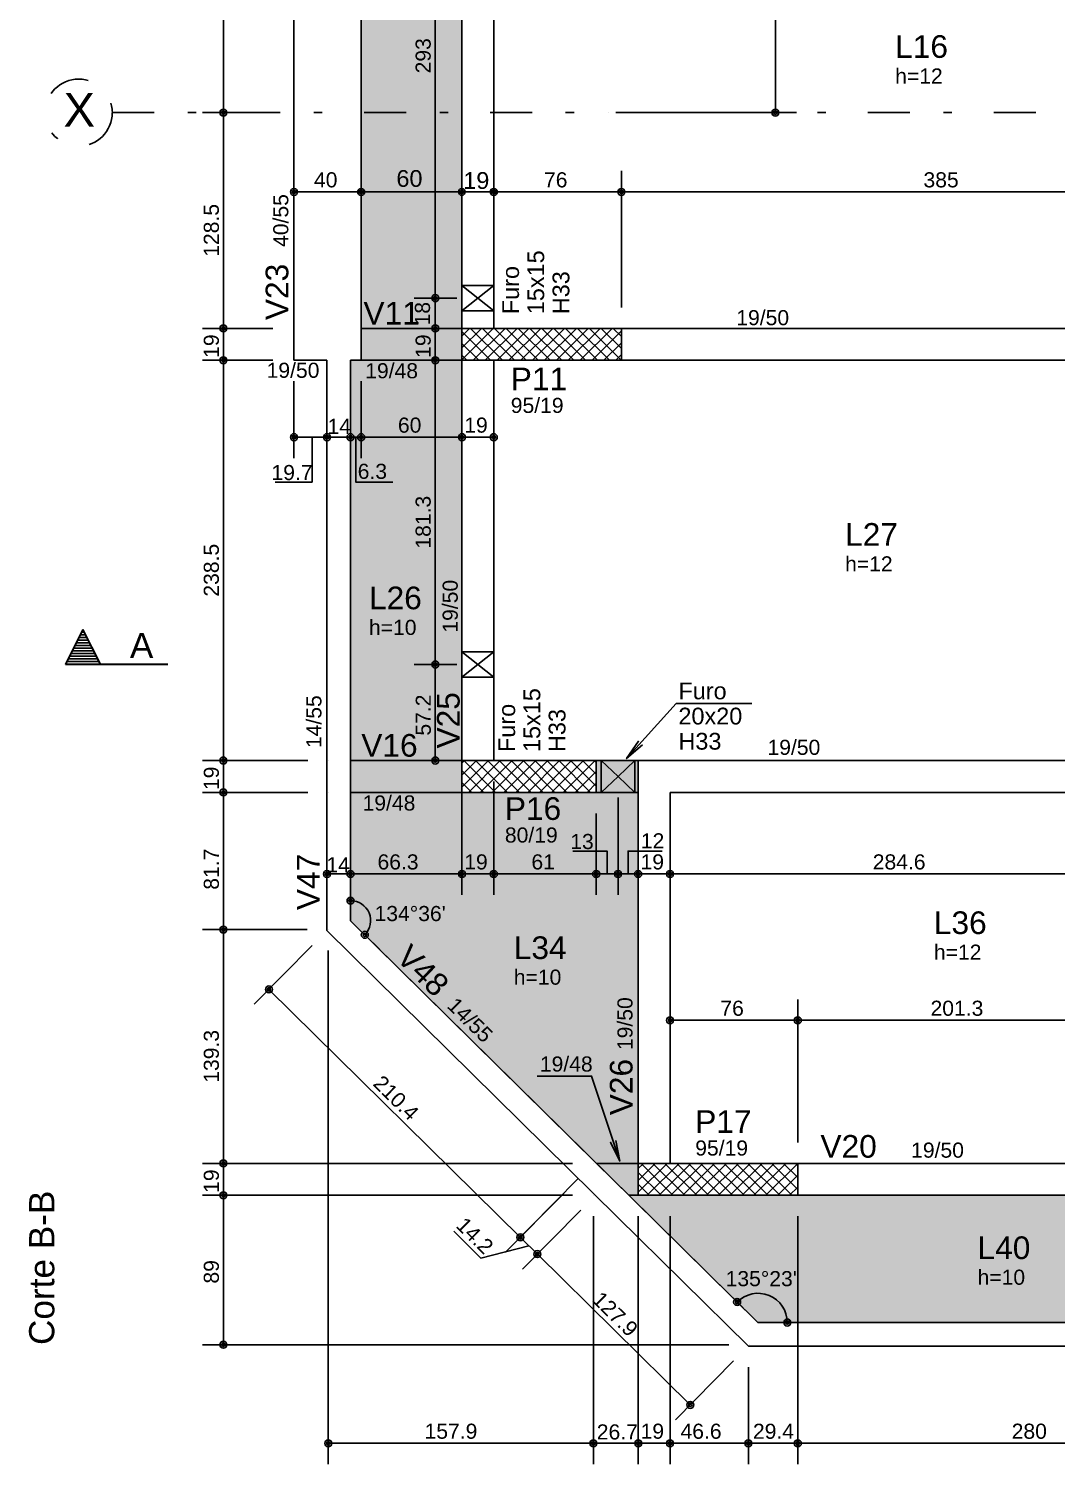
# Model space of a CAD drawing. Extents: x 0 to 119, y 0 to 84.
# Drawn here: x 13.98 to 26.22, y 33.83 to 50.94 of the extents above; entities that cross this region are included whole.
import ezdxf

# ---------------------------------------------------------------- set-up
doc = ezdxf.new("R2010")
doc.units = 0
doc.header["$MEASUREMENT"] = 0
doc.linetypes.add('ESTILO_TQS_0003', pattern=[1.5, 0.5, -0.4, 0.1, -0.5])
for name, color, linetype in [('1', 3, 'CONTINUOUS'), ('20', 1, 'CONTINUOUS'), ('24', 7, 'CONTINUOUS'), ('25', 130, 'CONTINUOUS'), ('27', 250, 'CONTINUOUS'), ('3', 7, 'CONTINUOUS'), ('32', 250, 'CONTINUOUS'), ('36', 7, 'CONTINUOUS'), ('37', 7, 'CONTINUOUS'), ('38', 7, 'CONTINUOUS'), ('62', 7, 'CONTINUOUS')]:
    doc.layers.add(name, color=color, linetype=linetype)
doc.styles.add('TQS_ARIAL', font='arial.ttf')

msp = doc.modelspace()

# ---------------------------------------------------------------- linework, layer by layer
at = {"layer": '1', "color": 3, "linetype": 'Continuous'}
for p, q in [((20.08555, 47.17988), (20.08555, 47.17988)), ((19.93555, 42.02988), (19.93555, 42.02988)), ((22.186396, 37.22988), (22.186396, 37.22988))]:
    msp.add_line(p, q, dxfattribs=at)
msp.add_lwpolyline([(14.417931, 43.367798), (14.622525, 43.776988), (14.827121, 43.367798), (14.417931, 43.367798)], dxfattribs=at)
at = {"layer": '20', "color": 1, "linetype": 'ESTILO_TQS_0003'}
msp.add_line((14.971078, 49.93988), (60.0738, 49.93988), dxfattribs=at)
msp.add_circle((14.571478, 49.93988), 0.4, dxfattribs=at)
at = {"layer": '24', "color": 7, "linetype": 'Continuous'}
for p, q in [((14.41511, 43.366059), (14.622525, 43.780891)), ((14.41793, 43.367797), (14.622525, 43.776989)), ((14.544704, 43.62134), (14.700349, 43.62134)), ((14.560657, 43.65325), (14.684394, 43.65325)), ((14.576612, 43.68516), (14.668439, 43.68516)), ((14.592567, 43.717071), (14.652484, 43.717071)), ((14.608522, 43.748981), (14.636529, 43.748981)), ((14.622525, 43.780891), (14.829072, 43.367797)), ((14.622525, 43.776988), (14.827121, 43.367798)), ((14.464928, 43.461789), (14.780125, 43.461789)), ((14.480883, 43.493699), (14.764169, 43.493699)), ((14.49684, 43.52561), (14.748213, 43.52561)), ((14.512795, 43.55752), (14.732258, 43.55752)), ((14.528653, 43.589241), (14.716304, 43.589428)), ((15.631065, 43.366059), (14.41511, 43.366059)), ((14.41793, 43.367798), (15.631065, 43.367798)), ((14.433017, 43.397969), (14.812035, 43.397969)), ((14.448973, 43.429879), (14.79608, 43.429879))]:
    msp.add_line(p, q, dxfattribs=at)
at = {"layer": '25', "color": 130, "linetype": 'Continuous'}
for points in [[(19.13555, 53.589893), (17.935592, 53.589893), (17.935592, 47.36988), (19.13555, 47.36988), (19.13555, 53.53988), (19.13555, 53.589893)], [(17.935592, 46.98988), (19.13555, 46.98988), (19.13555, 47.36988), (17.935592, 47.36988), (17.935592, 46.98988)], [(17.808821, 46.98988), (19.13555, 46.98988), (19.13555, 42.21988), (17.808821, 42.21988), (17.808821, 46.98988)], [(17.808821, 41.83988), (19.13555, 41.83988), (19.13555, 42.21988), (17.808821, 42.21988), (17.808821, 41.83988)], [(21.23555, 41.83988), (21.23555, 42.21988), (20.73555, 42.21988), (20.73555, 41.83988), (21.23555, 41.83988)], [(17.808821, 41.83988), (17.808821, 40.311488), (20.739872, 37.41988), (21.236396, 37.41988), (21.236396, 41.83988), (17.808821, 41.83988)], [(20.739872, 37.41988), (21.125054, 37.03988), (21.236396, 37.03988), (21.236396, 37.41988), (20.739872, 37.41988)], [(22.662537, 35.52303), (21.12506, 37.03988), (28.73555, 37.03988), (28.73555, 35.52303), (22.662537, 35.52303)]]:
    msp.add_lwpolyline(points, dxfattribs=at)
for points in [[(17.935592, 53.589893), (17.935592, 47.36988), (19.13555, 47.36988)], [(17.935592, 53.589893), (19.13555, 47.36988), (19.13555, 53.53988)], [(17.935592, 46.98988), (19.13555, 46.98988), (19.13555, 47.36988)], [(17.935592, 46.98988), (19.13555, 47.36988), (17.935592, 47.36988)], [(17.935592, 46.98988), (17.935592, 47.36988), (17.935592, 46.98988)], [(17.808821, 46.98988), (19.13555, 46.98988), (19.13555, 42.21988)], [(17.808821, 46.98988), (19.13555, 42.21988), (17.808821, 42.21988)], [(17.808821, 46.98988), (17.808821, 42.21988), (17.808821, 46.98988)], [(17.808821, 41.83988), (19.13555, 41.83988), (19.13555, 42.21988)], [(17.808821, 41.83988), (19.13555, 42.21988), (17.808821, 42.21988)], [(17.808821, 41.83988), (17.808821, 42.21988), (17.808821, 41.83988)], [(21.23555, 41.83988), (21.23555, 42.21988), (20.73555, 42.21988)], [(21.23555, 41.83988), (20.73555, 42.21988), (20.73555, 41.83988)], [(17.808821, 41.83988), (17.808821, 40.311488), (20.739872, 37.41988)], [(17.808821, 41.83988), (20.739872, 37.41988), (21.236396, 37.41988)], [(17.808821, 41.83988), (21.236396, 37.41988), (21.236396, 41.83988)], [(17.808821, 41.83988), (21.236396, 41.83988), (17.808821, 41.83988)], [(21.23555, 41.83988), (20.73555, 41.83988), (21.23555, 41.83988)], [(20.739872, 37.41988), (21.125054, 37.03988), (21.236396, 37.03988)], [(20.739872, 37.41988), (21.236396, 37.03988), (21.236396, 37.41988)], [(20.739872, 37.41988), (21.236396, 37.41988), (20.739872, 37.41988)], [(22.662537, 35.52303), (21.12506, 37.03988), (28.73555, 37.03988)], [(22.662537, 35.52303), (28.73555, 37.03988), (28.73555, 35.52303)], [(22.662537, 35.52303), (28.73555, 35.52303), (22.662537, 35.52303)]]:
    msp.add_solid(points, dxfattribs=at)
at = {"layer": '27', "color": 250, "linetype": 'Continuous'}
for p, q in [((19.13555, 46.995557), (19.509873, 47.36988)), ((19.13555, 47.136979), (19.368451, 47.36988)), ((19.13555, 47.2784), (19.22703, 47.36988)), ((19.13555, 47.332487), (19.478157, 46.98988)), ((19.239579, 47.36988), (19.619579, 46.98988)), ((19.271294, 46.98988), (19.651294, 47.36988)), ((19.381, 47.36988), (19.761, 46.98988)), ((19.412716, 46.98988), (19.792716, 47.36988)), ((19.522422, 47.36988), (19.902422, 46.98988)), ((19.554137, 46.98988), (19.934137, 47.36988)), ((19.663843, 47.36988), (20.043843, 46.98988)), ((19.695558, 46.98988), (20.075558, 47.36988)), ((19.805264, 47.36988), (20.185264, 46.98988)), ((19.83698, 46.98988), (20.21698, 47.36988)), ((19.946686, 47.36988), (20.326686, 46.98988)), ((19.978401, 46.98988), (20.358401, 47.36988)), ((20.088107, 47.36988), (20.468107, 46.98988)), ((20.119822, 46.98988), (20.499822, 47.36988)), ((20.229528, 47.36988), (20.609528, 46.98988)), ((20.261244, 46.98988), (20.641244, 47.36988)), ((20.37095, 47.36988), (20.75095, 46.98988)), ((20.402665, 46.98988), (20.782665, 47.36988)), ((20.512371, 47.36988), (20.892371, 46.98988)), ((20.544086, 46.98988), (20.924086, 47.36988)), ((20.653792, 47.36988), (21.033792, 46.98988)), ((20.685508, 46.98988), (21.03555, 47.339922)), ((20.795214, 47.36988), (21.03555, 47.129544)), ((20.936635, 47.36988), (21.03555, 47.270965)), ((19.13555, 47.191066), (19.336736, 46.98988)), ((19.13555, 47.049645), (19.195315, 46.98988)), ((20.826929, 46.98988), (21.03555, 47.198501)), ((20.96835, 46.98988), (21.03555, 47.05708)), ((19.13555, 41.904388), (19.451042, 42.21988)), ((19.13555, 42.04581), (19.30962, 42.21988)), ((19.13555, 42.187231), (19.168199, 42.21988)), ((19.13555, 42.099897), (19.395567, 41.83988)), ((19.156989, 42.21988), (19.536989, 41.83988)), ((19.212463, 41.83988), (19.592463, 42.21988)), ((19.29841, 42.21988), (19.67841, 41.83988)), ((19.353884, 41.83988), (19.733884, 42.21988)), ((19.439831, 42.21988), (19.819831, 41.83988)), ((19.495306, 41.83988), (19.875306, 42.21988)), ((19.581253, 42.21988), (19.961253, 41.83988)), ((19.636727, 41.83988), (20.016727, 42.21988)), ((19.722674, 42.21988), (20.102674, 41.83988)), ((19.778148, 41.83988), (20.158148, 42.21988)), ((19.864095, 42.21988), (20.244095, 41.83988)), ((19.91957, 41.83988), (20.29957, 42.21988)), ((20.005517, 42.21988), (20.385517, 41.83988)), ((20.060991, 41.83988), (20.440991, 42.21988)), ((20.146938, 42.21988), (20.526938, 41.83988)), ((20.202412, 41.83988), (20.582412, 42.21988)), ((20.288359, 42.21988), (20.668359, 41.83988)), ((20.343834, 41.83988), (20.723834, 42.21988)), ((20.429781, 42.21988), (20.73555, 41.914111)), ((20.485255, 41.83988), (20.73555, 42.090175)), ((20.571202, 42.21988), (20.73555, 42.055532)), ((20.712624, 42.21988), (20.73555, 42.196954)), ((19.13555, 41.958476), (19.254146, 41.83988)), ((20.626677, 41.83988), (20.73555, 41.948753)), ((21.236396, 37.075588), (21.580688, 37.41988)), ((21.236396, 37.217009), (21.439267, 37.41988)), ((21.236396, 37.35843), (21.297845, 37.41988)), ((21.236396, 37.312046), (21.508561, 37.03988)), ((21.269983, 37.41988), (21.649983, 37.03988)), ((21.342109, 37.03988), (21.722109, 37.41988)), ((21.411404, 37.41988), (21.791404, 37.03988)), ((21.483531, 37.03988), (21.863531, 37.41988)), ((21.552826, 37.41988), (21.932826, 37.03988)), ((21.624952, 37.03988), (22.004952, 37.41988)), ((21.694247, 37.41988), (22.074247, 37.03988)), ((21.766374, 37.03988), (22.146374, 37.41988)), ((21.835668, 37.41988), (22.215668, 37.03988)), ((21.907795, 37.03988), (22.287795, 37.41988)), ((21.97709, 37.41988), (22.35709, 37.03988)), ((22.049216, 37.03988), (22.429216, 37.41988)), ((22.118511, 37.41988), (22.498511, 37.03988)), ((22.190638, 37.03988), (22.570638, 37.41988)), ((22.259932, 37.41988), (22.639932, 37.03988)), ((22.332059, 37.03988), (22.712059, 37.41988)), ((22.401354, 37.41988), (22.781354, 37.03988)), ((22.47348, 37.03988), (22.85348, 37.41988)), ((22.542775, 37.41988), (22.922775, 37.03988)), ((22.614902, 37.03988), (22.994902, 37.41988)), ((22.684196, 37.41988), (23.064196, 37.03988)), ((22.756323, 37.03988), (23.136396, 37.41988)), ((22.825618, 37.41988), (23.136396, 37.109102)), ((22.967039, 37.41988), (23.136396, 37.250523)), ((23.10846, 37.41988), (23.136396, 37.391945)), ((21.236396, 37.170624), (21.36714, 37.03988)), ((22.897744, 37.03988), (23.136396, 37.278531)), ((23.039166, 37.03988), (23.136396, 37.13711))]:
    msp.add_line(p, q, dxfattribs=at)
at = {"layer": '3', "color": 7, "linetype": 'Continuous'}
for p, q in [((17.528821, 46.98988), (17.135592, 46.98988)), ((17.808821, 40.311488), (17.808821, 42.21988)), ((17.808821, 40.311488), (21.182702, 36.983008)), ((21.182679, 36.982983), (22.662537, 35.52303)), ((22.662537, 35.52303), (28.73555, 35.52303))]:
    msp.add_line(p, q, dxfattribs=at)
for points in [[(17.935592, 46.98988), (17.935592, 53.969893)], [(17.135592, 53.779893), (17.135592, 46.98988)], [(19.13555, 53.53988), (19.13555, 47.36988)], [(19.51555, 47.36988), (19.51555, 53.53988)], [(19.325546, 47.729771), (19.515546, 47.579771), (19.515546, 47.879771), (19.325546, 47.729771), (19.515546, 47.879771), (19.135546, 47.879771), (19.325546, 47.729771), (19.135546, 47.879771), (19.135546, 47.579771), (19.325546, 47.729771), (19.135546, 47.579771), (19.515546, 47.579771), (19.325546, 47.729771)], [(19.13555, 47.36988), (17.935592, 47.36988)], [(28.73555, 47.36988), (21.03555, 47.36988)], [(17.528821, 46.98988), (17.528821, 42.02988)], [(17.808821, 46.98988), (19.13555, 46.98988)], [(17.808821, 42.21988), (17.808821, 46.98988)], [(19.13555, 46.98988), (19.13555, 42.21988)], [(19.51555, 42.21988), (19.51555, 46.98988)], [(21.03555, 46.98988), (28.73555, 46.98988)], [(19.325546, 43.364034), (19.515546, 43.214034), (19.515546, 43.514034), (19.325546, 43.364034), (19.515546, 43.514034), (19.135546, 43.514034), (19.325546, 43.364034), (19.135546, 43.514034), (19.135546, 43.214034), (19.325546, 43.364034), (19.135546, 43.214034), (19.515546, 43.214034), (19.325546, 43.364034)], [(19.13555, 42.21988), (17.808821, 42.21988)], [(21.23555, 42.21988), (20.73555, 42.21988)], [(20.995541, 42.02988), (20.795541, 41.83988), (21.195541, 41.83988), (20.995541, 42.02988), (21.195541, 41.83988), (21.195541, 42.21988), (20.995541, 42.02988), (21.195541, 42.21988), (20.795541, 42.21988), (20.995541, 42.02988), (20.795541, 42.21988), (20.795541, 41.83988), (20.995541, 42.02988)], [(28.73555, 42.21988), (21.23555, 42.21988)], [(17.528821, 42.02988), (17.528821, 40.194395)], [(17.808821, 41.83988), (19.13555, 41.83988)], [(20.73555, 41.83988), (21.23555, 41.83988)], [(21.23555, 41.83988), (21.23555, 37.41988)], [(21.61555, 37.41988), (21.61555, 41.83988)], [(21.61555, 41.83988), (28.73555, 41.83988)], [(17.528821, 40.194395), (20.986058, 36.783682)], [(21.23555, 37.41988), (20.739872, 37.41988)], [(28.73555, 37.41988), (23.136396, 37.41988)], [(21.125054, 37.03988), (21.236396, 37.03988)], [(23.136396, 37.03988), (28.73555, 37.03988)], [(20.986034, 36.783658), (22.547666, 35.24303)], [(22.547666, 35.24303), (28.92555, 35.24303)]]:
    msp.add_lwpolyline(points, dxfattribs=at)
at = {"layer": '32', "color": 250, "linetype": 'Continuous'}
for p, q in [((16.294963, 53.589893), (16.294963, 49.93988)), ((18.818035, 53.589893), (18.818035, 47.729771)), ((22.869435, 49.93988), (22.869435, 53.53988)), ((16.885592, 49.93988), (16.044963, 49.93988)), ((16.885592, 49.93988), (16.044963, 49.93988)), ((16.294963, 49.93988), (16.294963, 47.36988)), ((17.135592, 49.93988), (17.135592, 49.93988)), ((17.135592, 49.93988), (17.135592, 49.93988)), ((20.881361, 49.93988), (20.881361, 49.93988)), ((21.131361, 49.93988), (23.119435, 49.93988)), ((17.135592, 49.654604), (17.135592, 49.654604)), ((17.935592, 49.599395), (17.935592, 49.599395)), ((17.135592, 49.404604), (17.135592, 48.7455)), ((17.935592, 49.349395), (17.935592, 48.7455)), ((17.935592, 48.752112), (17.935592, 49.2455)), ((19.13555, 48.878351), (19.13555, 49.2455)), ((19.13555, 48.878351), (19.13555, 49.2455)), ((19.51555, 47.959731), (19.51555, 49.2455)), ((19.51555, 48.852615), (19.51555, 49.2455)), ((21.03555, 47.61988), (21.03555, 49.2455)), ((21.03555, 47.86988), (21.03555, 49.2455)), ((17.135592, 48.9955), (17.935592, 48.9955)), ((19.38555, 48.9955), (17.685592, 48.9955)), ((19.76555, 48.9955), (18.88555, 48.9955)), ((21.03555, 48.9955), (19.51555, 48.9955)), ((21.03555, 48.9955), (28.73555, 48.9955)), ((19.13555, 48.628351), (19.13555, 48.628351)), ((19.13555, 48.628351), (19.13555, 48.628351)), ((19.51555, 48.602615), (19.51555, 48.602615)), ((17.935592, 48.502112), (17.935592, 48.502112)), ((19.075546, 47.729771), (18.568035, 47.729771)), ((19.075546, 47.729771), (18.568035, 47.729771)), ((18.818035, 47.729771), (18.818035, 47.36988)), ((19.325546, 47.729771), (19.325546, 47.729771)), ((19.325546, 47.729771), (19.325546, 47.729771)), ((19.51555, 47.709731), (19.51555, 47.709731)), ((21.03555, 47.61988), (21.03555, 47.61988)), ((16.885592, 47.36988), (16.044963, 47.36988)), ((16.885592, 47.36988), (16.044963, 47.36988)), ((16.294963, 47.36988), (16.294963, 46.98988)), ((17.135592, 47.36988), (17.135592, 47.36988)), ((17.135592, 47.36988), (17.135592, 47.36988)), ((18.88355, 47.36988), (18.568035, 47.36988)), ((18.88355, 47.36988), (18.568035, 47.36988)), ((18.818035, 47.36988), (18.818035, 46.98988)), ((19.13355, 47.36988), (19.13355, 47.36988)), ((19.13355, 47.36988), (19.13355, 47.36988)), ((21.03555, 47.36988), (21.03555, 47.36988)), ((16.885592, 46.98988), (16.044963, 46.98988)), ((16.885592, 46.98988), (16.044963, 46.98988)), ((16.294963, 46.98988), (16.294963, 42.21988)), ((17.135592, 46.98988), (17.135592, 46.98988)), ((17.135592, 46.98988), (17.135592, 46.98988)), ((17.135592, 46.98988), (17.135592, 46.98988)), ((17.528821, 46.98988), (17.528821, 46.98988)), ((17.528821, 46.98988), (17.528821, 46.98988)), ((17.808821, 46.98988), (17.808821, 46.98988)), ((17.808821, 46.98988), (17.808821, 46.98988)), ((17.935592, 46.98988), (17.935592, 46.98988)), ((17.935592, 46.98988), (17.935592, 46.98988)), ((18.88355, 46.98988), (18.568035, 46.98988)), ((18.88355, 46.98988), (18.568035, 46.98988)), ((18.818035, 46.98988), (18.818035, 43.364034)), ((19.13355, 46.98988), (19.13355, 46.98988)), ((19.13355, 46.98988), (19.13355, 46.98988)), ((19.13555, 46.98988), (19.13555, 46.98988)), ((19.51555, 46.98988), (19.51555, 46.98988)), ((17.135592, 46.73988), (17.135592, 45.822476)), ((17.528821, 46.73988), (17.528821, 45.822476)), ((17.528821, 46.73988), (17.528821, 45.822476)), ((17.808821, 46.73988), (17.808821, 45.822476)), ((17.808821, 46.73988), (17.808821, 45.822476)), ((17.935592, 46.73988), (17.935592, 45.822476)), ((17.935592, 46.73988), (17.935592, 45.822476)), ((19.13555, 46.73988), (19.13555, 45.822476)), ((19.51555, 46.73988), (19.51555, 45.822476)), ((19.13555, 46.641849), (19.13555, 46.641849)), ((19.13555, 46.391849), (19.13555, 45.822476)), ((17.135592, 46.072476), (17.528821, 46.072476)), ((17.528821, 46.072476), (17.808821, 46.072476)), ((17.808821, 46.072476), (17.935592, 46.072476)), ((17.935592, 46.072476), (19.13555, 46.072476)), ((19.13555, 46.072476), (19.51555, 46.072476)), ((19.075546, 43.364034), (18.568035, 43.364034)), ((19.075546, 43.364034), (18.568035, 43.364034)), ((18.818035, 43.364034), (18.818035, 42.21988)), ((19.325546, 43.364034), (19.325546, 43.364034)), ((19.325546, 43.364034), (19.325546, 43.364034)), ((17.302452, 42.21988), (16.044963, 42.21988)), ((17.302452, 42.21988), (16.044963, 42.21988)), ((16.294963, 42.21988), (16.294963, 41.83988)), ((17.552452, 42.21988), (17.552452, 42.21988)), ((17.552452, 42.21988), (17.552452, 42.21988)), ((18.88355, 42.21988), (18.568035, 42.21988)), ((19.13355, 42.21988), (19.13355, 42.21988)), ((19.13555, 42.21988), (19.13555, 42.21988)), ((19.51555, 42.21988), (19.51555, 42.21988)), ((19.13555, 41.96988), (19.13555, 40.617883)), ((19.51555, 41.96988), (19.51555, 40.617883)), ((20.995541, 42.02988), (20.995541, 42.02988)), ((20.995541, 42.02988), (20.995541, 42.02988)), ((17.302452, 41.83988), (16.044963, 41.83988)), ((17.302452, 41.83988), (16.044963, 41.83988)), ((16.294963, 41.83988), (16.294963, 40.204942)), ((17.528821, 41.83988), (17.528821, 41.83988)), ((17.552452, 41.83988), (17.552452, 41.83988)), ((17.552452, 41.83988), (17.552452, 41.83988)), ((17.808821, 41.83988), (17.808821, 41.83988)), ((17.808821, 41.83988), (17.808821, 41.83988)), ((19.13555, 41.83988), (19.13555, 41.83988)), ((19.51555, 41.83988), (19.51555, 41.83988)), ((20.73555, 41.83988), (20.73555, 41.83988)), ((20.73555, 41.83988), (20.73555, 41.83988)), ((20.995541, 41.77988), (20.995541, 40.617883)), ((20.995541, 41.77988), (20.995541, 40.617883)), ((21.23555, 41.83988), (21.23555, 41.83988)), ((21.61555, 41.83988), (21.61555, 41.83988)), ((17.528821, 41.58988), (17.528821, 40.617883)), ((17.808821, 41.58988), (17.808821, 40.617883)), ((17.808821, 41.58988), (17.808821, 40.617883)), ((19.13555, 41.58988), (19.13555, 40.617883)), ((19.51555, 41.58988), (19.51555, 40.617883)), ((20.73555, 41.58988), (20.73555, 40.617883)), ((20.73555, 41.58988), (20.73555, 40.617883)), ((21.23555, 41.58988), (21.23555, 40.617883)), ((21.61555, 41.58988), (21.61555, 40.617883)), ((21.23555, 41.276821), (21.23555, 41.276821)), ((21.23555, 41.026821), (21.23555, 40.617883)), ((21.61555, 41.028772), (21.61555, 41.028772)), ((17.808821, 40.867883), (17.528821, 40.867883)), ((17.808821, 40.867883), (19.13555, 40.867883)), ((17.808821, 40.561488), (17.808821, 40.801038)), ((19.13555, 40.867883), (19.51555, 40.867883)), ((19.51555, 40.867883), (20.73555, 40.867883)), ((20.73555, 40.867883), (20.995541, 40.867883)), ((20.995541, 40.867883), (21.23555, 40.867883)), ((21.23555, 40.867883), (21.61555, 40.867883)), ((21.61555, 40.867883), (27.306663, 40.867883)), ((21.61555, 40.778772), (21.61555, 40.617883)), ((17.808821, 40.427323), (17.808821, 40.674753)), ((17.293699, 40.204942), (16.044963, 40.204942)), ((17.293699, 40.204942), (16.044963, 40.204942)), ((16.294963, 40.204942), (16.294963, 37.41988)), ((17.543699, 40.204942), (17.543699, 40.204942)), ((17.543699, 40.204942), (17.543699, 40.204942)), ((17.543699, 40.204568), (17.543699, 40.204568)), ((17.528821, 40.194395), (17.528821, 40.194395)), ((17.986795, 40.135916), (18.15733, 39.967684)), ((17.353246, 40.016425), (16.661414, 39.315156)), ((17.543699, 39.954568), (17.543699, 33.834)), ((16.836989, 39.493127), (19.832069, 36.538351)), ((21.61555, 37.66988), (21.61555, 39.374182)), ((23.136396, 37.66988), (23.136396, 39.374182)), ((23.136396, 37.66988), (23.136396, 39.374182)), ((21.61555, 39.124182), (23.136396, 39.124182)), ((23.136396, 39.124182), (27.162251, 39.124182)), ((20.451735, 37.41988), (16.044963, 37.41988)), ((20.451735, 37.41988), (16.044963, 37.41988)), ((16.294963, 37.41988), (16.294963, 37.03988)), ((20.701735, 37.41988), (20.701735, 37.41988)), ((20.701735, 37.41988), (20.701735, 37.41988)), ((20.701735, 37.41988), (20.701735, 37.41988)), ((21.61555, 37.41988), (21.61555, 37.41988)), ((23.136396, 37.41988), (23.136396, 37.41988)), ((23.136396, 37.41988), (23.136396, 37.41988)), ((20.52616, 37.24191), (19.656493, 36.360381)), ((20.52389, 37.23961), (20.52389, 37.23961)), ((20.451735, 37.03988), (16.044963, 37.03988)), ((20.451735, 37.03988), (16.044963, 37.03988)), ((16.294963, 37.03988), (16.294963, 35.258981)), ((20.348315, 37.06164), (19.656488, 36.360381)), ((20.701735, 37.03988), (20.701735, 37.03988)), ((20.701735, 37.03988), (20.701735, 37.03988)), ((20.701735, 37.03988), (20.701735, 37.03988)), ((20.701735, 37.03988), (20.701735, 37.03988)), ((20.726346, 37.03988), (20.726346, 37.03988)), ((20.726364, 37.03988), (20.726364, 37.03988)), ((21.236396, 37.03988), (21.236396, 37.03988)), ((21.236396, 37.03988), (21.236396, 37.03988)), ((21.61555, 37.03988), (21.61555, 37.03988)), ((21.61555, 37.03988), (21.61555, 37.03988)), ((23.136396, 37.03988), (23.136396, 37.03988)), ((20.550761, 36.861919), (19.858892, 36.16069)), ((20.550788, 36.86191), (19.858952, 36.160641)), ((20.701735, 36.78988), (20.701735, 33.834)), ((20.701735, 36.78988), (20.701735, 33.834)), ((21.236396, 36.78988), (21.236396, 33.834)), ((21.236396, 36.78988), (21.236396, 33.834)), ((21.61555, 36.78988), (21.61555, 33.834)), ((21.61555, 36.78988), (21.61555, 33.834)), ((23.136396, 36.78988), (23.136396, 33.834)), ((19.832064, 36.538351), (20.034527, 36.338611)), ((20.034477, 36.338651), (21.855718, 34.541721)), ((22.48457, 35.698609), (22.236209, 35.943636)), ((22.912537, 35.52303), (23.261423, 35.52303)), ((22.313677, 35.258981), (16.044963, 35.258981)), ((22.547666, 35.24303), (22.547666, 35.24303)), ((22.547666, 35.24303), (22.547666, 35.24303)), ((22.547666, 35.24303), (22.547666, 35.24303)), ((22.563677, 35.258981), (22.563677, 35.258981)), ((23.136396, 35.24303), (23.136396, 35.24303)), ((22.372081, 35.06507), (21.680133, 34.36376)), ((22.547666, 34.99303), (22.547666, 33.834)), ((22.547666, 34.99303), (22.547666, 33.834)), ((23.136396, 34.99303), (23.136396, 33.834)), ((17.543699, 34.084), (20.701735, 34.084)), ((20.701735, 34.084), (21.236396, 34.084)), ((21.236396, 34.084), (21.61555, 34.084)), ((21.61555, 34.084), (22.547666, 34.084)), ((22.547666, 34.084), (23.136396, 34.084)), ((23.136396, 34.084), (28.73555, 34.084))]:
    msp.add_line(p, q, dxfattribs=at)
for points in [[(16.909473, 45.538532), (17.351147, 45.538532), (17.351147, 46.072476)], [(18.313881, 45.538532), (17.872207, 45.538532), (17.872207, 46.072476)], [(22.590108, 42.899567), (21.688187, 42.899567), (21.097839, 42.243624), (21.239394, 42.449687), (21.097839, 42.243624), (21.287904, 42.406029)], [(20.865545, 40.867883), (20.865545, 41.141663), (20.458889, 41.141663)], [(21.115545, 40.867883), (21.115545, 41.141663), (21.522202, 41.141663)], [(20.031613, 38.459692), (20.679702, 38.459692), (21.01505, 37.44611), (20.906215, 37.671177), (21.01505, 37.44611), (20.968175, 37.691676)], [(19.038735, 36.61162), (19.362593, 36.290877), (19.933296, 36.438481)]]:
    msp.add_lwpolyline(points, dxfattribs=at)
for centre, radius in [((16.294963, 49.93988), 0.041625), ((16.294963, 49.93988), 0.041625), ((16.294963, 49.93988), 0.02075), ((16.294963, 49.93988), 0.02075), ((22.869435, 49.93988), 0.041625), ((22.869435, 49.93988), 0.02075), ((17.135592, 48.9955), 0.041625), ((17.135592, 48.9955), 0.02075), ((17.935592, 48.9955), 0.041625), ((17.935592, 48.9955), 0.04), ((17.935592, 48.9955), 0.02075), ((17.935592, 48.9955), 0.02), ((19.13555, 48.9955), 0.04), ((19.13555, 48.9955), 0.04), ((19.13555, 48.9955), 0.02), ((19.13555, 48.9955), 0.02), ((19.51555, 48.9955), 0.041625), ((19.51555, 48.9955), 0.04), ((19.51555, 48.9955), 0.02075), ((19.51555, 48.9955), 0.02), ((21.03555, 48.9955), 0.041625), ((21.03555, 48.9955), 0.041625), ((21.03555, 48.9955), 0.02075), ((21.03555, 48.9955), 0.02075), ((18.818035, 47.729771), 0.041625), ((18.818035, 47.729771), 0.041625), ((18.818035, 47.729771), 0.02075), ((18.818035, 47.729771), 0.02075), ((16.294963, 47.36988), 0.041625), ((16.294963, 47.36988), 0.041625), ((16.294963, 47.36988), 0.02075), ((16.294963, 47.36988), 0.02075), ((18.818035, 47.36988), 0.041625), ((18.818035, 47.36988), 0.041625), ((18.818035, 47.36988), 0.02075), ((18.818035, 47.36988), 0.02075), ((16.294963, 46.98988), 0.041625), ((16.294963, 46.98988), 0.041625), ((16.294963, 46.98988), 0.02075), ((16.294963, 46.98988), 0.02075), ((18.818035, 46.98988), 0.041625), ((18.818035, 46.98988), 0.041625), ((18.818035, 46.98988), 0.02075), ((18.818035, 46.98988), 0.02075), ((17.135592, 46.072476), 0.041625), ((17.135592, 46.072476), 0.02075), ((17.528821, 46.072476), 0.041625), ((17.528821, 46.072476), 0.041625), ((17.528821, 46.072476), 0.02075), ((17.528821, 46.072476), 0.02075), ((17.808821, 46.072476), 0.041625), ((17.808821, 46.072476), 0.041625), ((17.808821, 46.072476), 0.02075), ((17.808821, 46.072476), 0.02075), ((17.935592, 46.072476), 0.041625), ((17.935592, 46.072476), 0.041625), ((17.935592, 46.072476), 0.02075), ((17.935592, 46.072476), 0.02075), ((19.13555, 46.072476), 0.041625), ((19.13555, 46.072476), 0.041625), ((19.13555, 46.072476), 0.02075), ((19.13555, 46.072476), 0.02075), ((19.51555, 46.072476), 0.041625), ((19.51555, 46.072476), 0.02075), ((18.818035, 43.364034), 0.041625), ((18.818035, 43.364034), 0.041625), ((18.818035, 43.364034), 0.02075), ((18.818035, 43.364034), 0.02075), ((16.294963, 42.21988), 0.041625), ((16.294963, 42.21988), 0.041625), ((18.818035, 42.21988), 0.041625), ((16.294963, 42.21988), 0.02075), ((16.294963, 42.21988), 0.02075), ((18.818035, 42.21988), 0.02075), ((16.294963, 41.83988), 0.041625), ((16.294963, 41.83988), 0.041625), ((16.294963, 41.83988), 0.02075), ((16.294963, 41.83988), 0.02075), ((17.528821, 40.867883), 0.041625), ((17.528821, 40.867883), 0.02075), ((17.808821, 40.867883), 0.041625), ((17.808821, 40.867883), 0.041625), ((17.808821, 40.867883), 0.02075), ((17.808821, 40.867883), 0.02075), ((19.13555, 40.867883), 0.041625), ((19.13555, 40.867883), 0.041625), ((19.13555, 40.867883), 0.02075), ((19.13555, 40.867883), 0.02075), ((19.51555, 40.867883), 0.041625), ((19.51555, 40.867883), 0.041625), ((19.51555, 40.867883), 0.02075), ((19.51555, 40.867883), 0.02075), ((20.73555, 40.867883), 0.041625), ((20.73555, 40.867883), 0.041625), ((20.73555, 40.867883), 0.02075), ((20.73555, 40.867883), 0.02075), ((20.995541, 40.867883), 0.041625), ((20.995541, 40.867883), 0.041625), ((20.995541, 40.867883), 0.02075), ((20.995541, 40.867883), 0.02075), ((21.23555, 40.867883), 0.041625), ((21.23555, 40.867883), 0.041625), ((21.23555, 40.867883), 0.02075), ((21.23555, 40.867883), 0.02075), ((21.61555, 40.867883), 0.041625), ((21.61555, 40.867883), 0.041625), ((21.61555, 40.867883), 0.02075), ((21.61555, 40.867883), 0.02075), ((17.808821, 40.551038), 0.041625), ((17.808821, 40.551038), 0.02075), ((16.294963, 40.204942), 0.041625), ((16.294963, 40.204942), 0.041625), ((16.294963, 40.204942), 0.02075), ((16.294963, 40.204942), 0.02075), ((17.979356, 40.143255), 0.041625), ((17.979356, 40.143255), 0.02075), ((16.836989, 39.493127), 0.041625), ((16.836989, 39.493127), 0.02075), ((21.61555, 39.124182), 0.041625), ((21.61555, 39.124182), 0.02075), ((23.136396, 39.124182), 0.041625), ((23.136396, 39.124182), 0.041625), ((23.136396, 39.124182), 0.02075), ((23.136396, 39.124182), 0.02075), ((16.294963, 37.41988), 0.041625), ((16.294963, 37.41988), 0.041625), ((16.294963, 37.41988), 0.02075), ((16.294963, 37.41988), 0.02075), ((16.294963, 37.03988), 0.041625), ((16.294963, 37.03988), 0.041625), ((16.294963, 37.03988), 0.02075), ((16.294963, 37.03988), 0.02075), ((19.832064, 36.538351), 0.041625), ((19.832069, 36.538351), 0.041625), ((19.832064, 36.538351), 0.02075), ((19.832069, 36.538351), 0.02075), ((20.034477, 36.338651), 0.041625), ((20.034527, 36.338611), 0.041625), ((20.034477, 36.338651), 0.02075), ((20.034527, 36.338611), 0.02075), ((22.414176, 35.768058), 0.041625), ((22.414176, 35.768058), 0.02075), ((23.011423, 35.52303), 0.041625), ((23.011423, 35.52303), 0.02075), ((16.294963, 35.258981), 0.041625), ((16.294963, 35.258981), 0.02075), ((21.855718, 34.541721), 0.041625), ((21.855718, 34.541721), 0.02075), ((17.543699, 34.084), 0.041625), ((17.543699, 34.084), 0.02075), ((20.701735, 34.084), 0.041625), ((20.701735, 34.084), 0.041625), ((20.701735, 34.084), 0.02075), ((20.701735, 34.084), 0.02075), ((21.236396, 34.084), 0.041625), ((21.236396, 34.084), 0.041625), ((21.236396, 34.084), 0.02075), ((21.236396, 34.084), 0.02075), ((21.61555, 34.084), 0.041625), ((21.61555, 34.084), 0.041625), ((21.61555, 34.084), 0.02075), ((21.61555, 34.084), 0.02075), ((22.547666, 34.084), 0.041625), ((22.547666, 34.084), 0.041625), ((22.547666, 34.084), 0.02075), ((22.547666, 34.084), 0.02075), ((23.136396, 34.084), 0.041625), ((23.136396, 34.084), 0.041625), ((23.136396, 34.084), 0.02075), ((23.136396, 34.084), 0.02075)]:
    msp.add_circle(centre, radius, dxfattribs=at)
for centre, radius, start, end in [((17.808821, 40.311488), 0.23955, 315.389352, 90), ((22.662537, 35.52303), 0.348886, 0, 135.387077)]:
    msp.add_arc(centre, radius, start, end, dxfattribs=at)
at = {"layer": '62', "linetype": 'Continuous'}
for points in [[(19.13555, 46.98988), (21.03555, 46.98988), (21.03555, 47.36988), (19.13555, 47.36988), (19.13555, 46.98988)], [(19.13555, 41.83988), (20.73555, 41.83988), (20.73555, 42.21988), (19.13555, 42.21988), (19.13555, 41.83988)], [(21.236396, 37.03988), (23.136396, 37.03988), (23.136396, 37.41988), (21.236396, 37.41988), (21.236396, 37.03988)]]:
    msp.add_lwpolyline(points, dxfattribs=at)

# ---------------------------------------------------------------- texts
at = {"layer": '20', "color": 1, "linetype": 'ESTILO_TQS_0003', "style": 'TQS_ARIAL'}
msp.add_text('  X', height=0.4, dxfattribs=at).set_placement((14.081363, 49.77489))
at = {"layer": '24', "color": 7, "linetype": 'Continuous', "style": 'TQS_ARIAL'}
msp.add_text('A', height=0.3, dxfattribs=at).set_placement((15.181065, 43.441059))
msp.add_text('Corte B-B', height=0.3, rotation=90, dxfattribs=at).set_placement((14.2805, 35.255544))
at = {"layer": '3', "color": 7, "linetype": 'Continuous', "style": 'TQS_ARIAL'}
for s, p in [('15x15', (20.115546, 47.538114)), ('Furo', (19.815546, 47.538114)), ('H33', (20.415546, 47.538114)), ('15x15', (20.069384, 42.32117)), ('Furo', (19.769384, 42.32117)), ('H33', (20.369384, 42.32117))]:
    msp.add_text(s, height=0.2, rotation=90, dxfattribs=at).set_placement(p)
for s, p in [('Furo', (21.714577, 42.949645)), ('20x20', (21.714577, 42.649645)), ('H33', (21.714577, 42.349645))]:
    msp.add_text(s, height=0.2, dxfattribs=at).set_placement(p)
at = {"layer": '32', "color": 250, "linetype": 'Continuous', "style": 'TQS_ARIAL'}
for s, rotation, p in [('293', 90, (18.764035, 50.407832)), ('128.5', 90, (16.240963, 48.22288)), ('18', 90, (18.755789, 47.404497)), ('19', 90, (16.240963, 47.01788)), ('19', 90, (18.764035, 47.01788)), ('181.3', 90, (18.764035, 44.744957)), ('238.5', 90, (16.240963, 44.17288)), ('57.2', 90, (18.765438, 42.516771)), ('19', 90, (16.240963, 41.86788)), ('81.7', 90, (16.240963, 40.680411)), ('139.3', 90, (16.240963, 38.380411)), ('210.4', 315.388114, (18.064921, 38.357574)), ('19', 90, (16.240963, 37.06788)), ('14.2', 315.387934, (19.052854, 36.667237)), ('89', 90, (16.240963, 35.98743)), ('127.9', 315.384987, (20.675508, 35.782036))]:
    msp.add_text(s, height=0.18, rotation=rotation, dxfattribs=at).set_placement(p)
for s, height, p in [('40', 0.18, (17.373592, 49.0495)), ('60', 0.2, (18.355571, 49.0555)), ('19', 0.2, (19.151746, 49.031307)), ('76', 0.18, (20.11355, 49.0495)), ('385', 0.18, (24.63355, 49.0495)), ('14', 0.18, (17.53464, 46.112019)), ('60', 0.18, (18.373571, 46.126476)), ('19', 0.18, (19.16355, 46.126476)), ('19.7', 0.18, (16.867397, 45.561418)), ('6.3', 0.18, (17.894504, 45.576256)), ('13', 0.18, (20.426491, 41.164805)), ('12', 0.18, (21.266872, 41.172745)), ('14', 0.18, (17.520972, 40.887868)), ('66.3', 0.18, (18.130186, 40.921883)), ('19', 0.18, (19.16355, 40.921883)), ('61', 0.18, (19.96355, 40.921883)), ('19', 0.18, (21.26355, 40.921883)), ('284.6', 0.18, (24.029106, 40.921883)), ("134%%d36'", 0.18, (18.095274, 40.306772)), ('76', 0.18, (22.213973, 39.178182)), ('201.3', 0.18, (24.717323, 39.178182)), ("135%%d23'", 0.18, (22.276967, 35.956318)), ('157.9', 0.18, (18.690717, 34.138)), ('26.7', 0.18, (20.742177, 34.129559)), ('19', 0.18, (21.263973, 34.138)), ('46.6', 0.18, (21.739608, 34.138)), ('29.4', 0.18, (22.602357, 34.137341)), ('280', 0.18, (25.683973, 34.138))]:
    msp.add_text(s, height=height, dxfattribs=at).set_placement(p)
at = {"layer": '36', "color": 7, "linetype": 'Continuous', "style": 'TQS_ARIAL'}
for s, height, p in [('P11', 0.27, (19.717646, 46.6318)), ('95/19', 0.18, (19.717646, 46.3618)), ('P16', 0.27, (19.647644, 41.512372)), ('80/19', 0.18, (19.647644, 41.242372)), ('P17', 0.27, (21.914823, 37.782848)), ('95/19', 0.18, (21.914823, 37.512848))]:
    msp.add_text(s, height=height, dxfattribs=at).set_placement(p)
at = {"layer": '37', "color": 7, "linetype": 'Continuous', "style": 'TQS_ARIAL'}
for s, height, rotation, p in [('40/55', 0.18, 90, (17.068092, 48.33988)), ('V23', 0.27, 90, (17.068092, 47.468153)), ('19/50', 0.18, 90, (19.086057, 43.743946)), ('14/55', 0.18, 90, (17.462405, 42.368305)), ('V25', 0.27, 90, (19.108636, 42.363611)), ('V47', 0.27, 90, (17.441138, 40.437632)), ('V48', 0.27, 315.389081, (18.337925, 39.857341)), ('14/55', 0.18, 315.389081, (18.947125, 39.285736)), ('19/50', 0.18, 90, (21.16805, 38.76988)), ('V26', 0.27, 90, (21.16805, 37.993291))]:
    msp.add_text(s, height=height, rotation=rotation, dxfattribs=at).set_placement(p)
for s, height, p in [('V11', 0.27, (17.963075, 47.415292)), ('19/50', 0.18, (22.403974, 47.407137)), ('19/50', 0.18, (16.80966, 46.780107)), ('19/48', 0.18, (17.984052, 46.77469)), ('V16', 0.27, (17.937433, 42.265819)), ('19/50', 0.18, (22.77555, 42.28738)), ('19/48', 0.18, (17.952523, 41.62412)), ('19/48', 0.18, (20.064344, 38.513706)), ('V20', 0.27, (23.406396, 37.48738)), ('19/50', 0.18, (24.486396, 37.48738))]:
    msp.add_text(s, height=height, dxfattribs=at).set_placement(p)
at = {"layer": '38', "color": 7, "linetype": 'Continuous', "style": 'TQS_ARIAL'}
for s, height, p in [('L16', 0.27, (24.296284, 50.59291)), ('h=12', 0.18, (24.296284, 50.28691)), ('L27', 0.27, (23.699993, 44.77907)), ('h=12', 0.18, (23.699993, 44.47307)), ('L26', 0.27, (18.028759, 44.022418)), ('h=10', 0.18, (18.028759, 43.716418)), ('L36', 0.27, (24.757445, 40.152217)), ('L34', 0.27, (19.753668, 39.85459)), ('h=12', 0.18, (24.757445, 39.846217)), ('h=10', 0.18, (19.753668, 39.54859)), ('L40', 0.27, (25.277678, 36.27938)), ('h=10', 0.18, (25.277678, 35.97338))]:
    msp.add_text(s, height=height, dxfattribs=at).set_placement(p)

doc.saveas('drawing.dxf')
